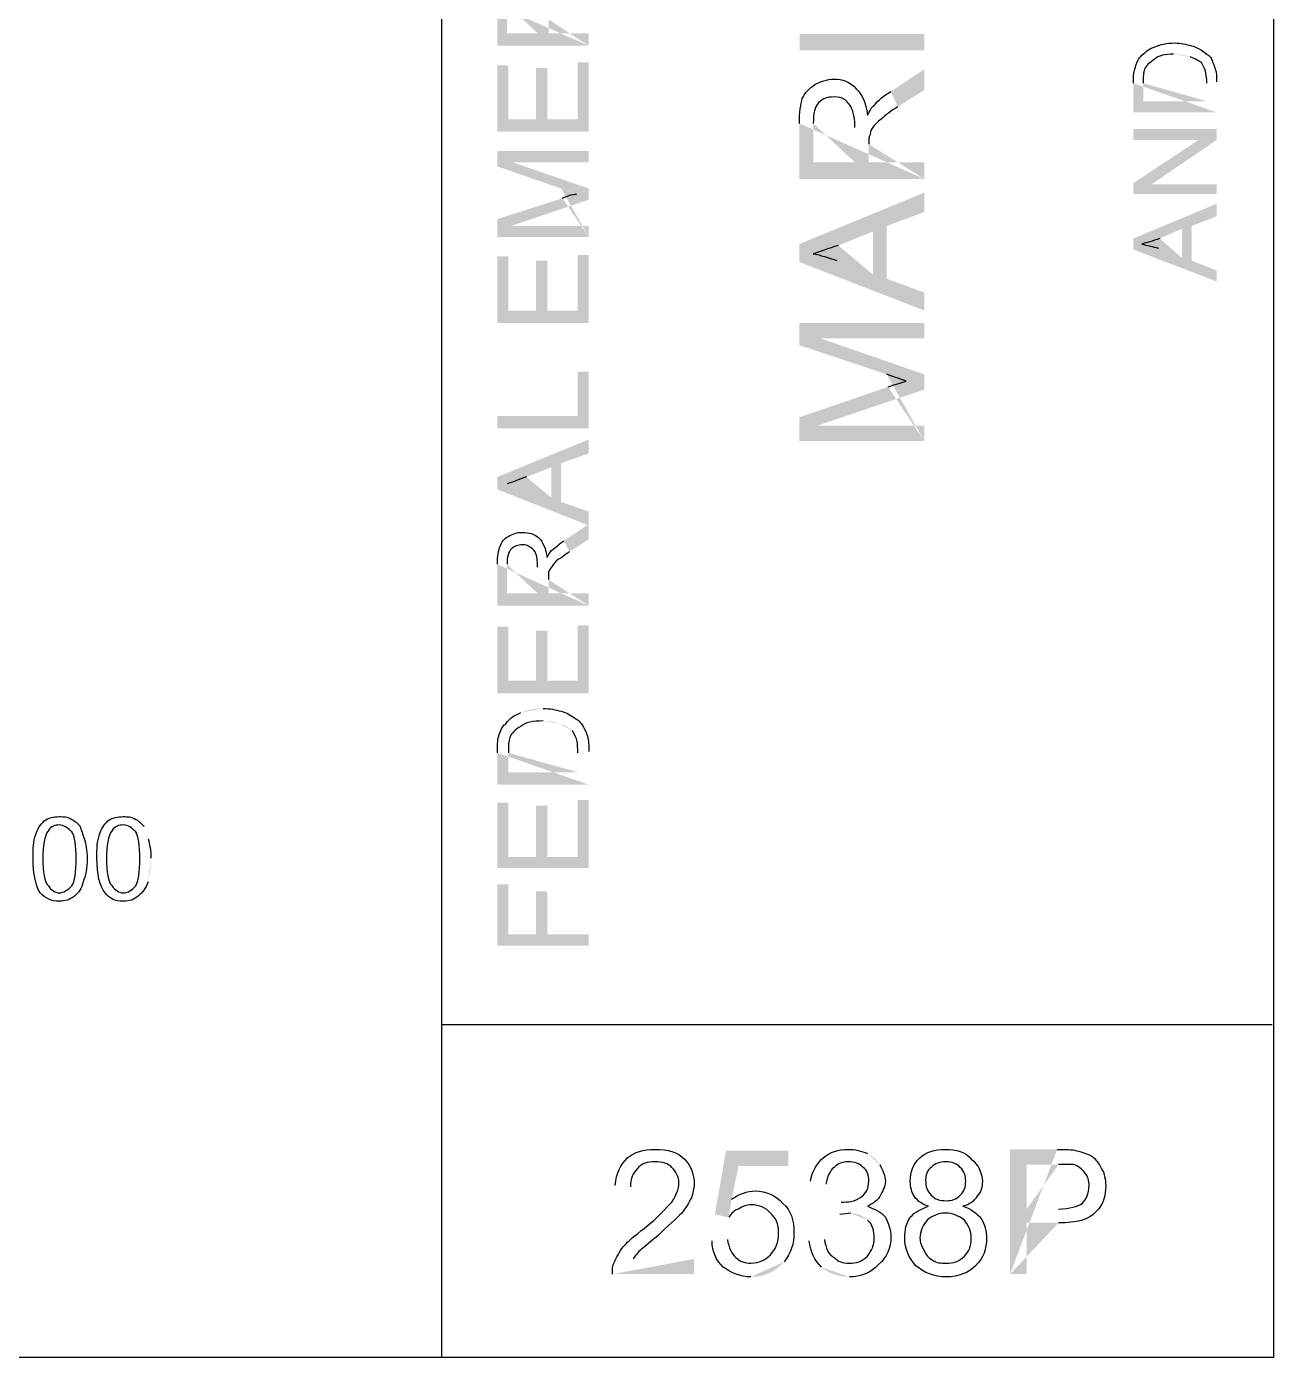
# Model space of a CAD drawing. Header units: feet. Extents: x -88.4 to -52.7, y -30 to -2.4.
# Drawn here: x -54.986 to -53.485, y -12.463 to -10.861 of the extents above; entities that cross this region are included whole.
import ezdxf

# ---------------------------------------------------------------- set-up
doc = ezdxf.new("R2010")
doc.units = ezdxf.units.FT
doc.header["$LTSCALE"] = 0.3
doc.header["$MEASUREMENT"] = 0
doc.layers.add('PDF_Geometry', color=7, linetype='Continuous')
doc.layers.add('PDF_Solid Fills', color=7, linetype='Continuous')

msp = doc.modelspace()

# ---------------------------------------------------------------- hatches: boundary and pattern name
at = {"layer": 'PDF_Solid Fills', "transparency": 33554559}
h = msp.add_hatch(color=256, dxfattribs=at)
h.paths.add_polyline_path([(-54.3095, -10.8842), (-54.4196, -10.8842), (-54.4196, -10.8357)], flags=0)
h.paths.add_polyline_path([(-54.3696, -10.8039, 0.204455), (-54.3896, -10.7956)], flags=0)
h.paths.add_polyline_path([(-54.3395, -10.8056), (-54.3095, -10.7873), (-54.3095, -10.8056), (-54.3329, -10.8191)], flags=0)
h.paths.add_polyline_path([(-54.358, -10.8524), (-54.358, -10.8691), (-54.3095, -10.8691), (-54.3095, -10.8842)], flags=0)
h.paths.add_polyline_path([(-54.3713, -10.8691), (-54.3713, -10.8374)], flags=0)
h.paths.add_polyline_path([(-54.408, -10.8341), (-54.408, -10.8691), (-54.3713, -10.8691)], flags=0)
h = msp.add_hatch(color=256, dxfattribs=at)
h.paths.add_polyline_path([(-53.5538, -10.9643), (-53.6539, -10.9643), (-53.6539, -10.9292)], flags=0)
h.paths.add_polyline_path([(-53.5538, -10.9275), (-53.5538, -10.9643)], flags=0)
h.paths.add_polyline_path([(-53.5655, -10.9509), (-53.5655, -10.9292)], flags=0)
h.paths.add_polyline_path([(-53.5856, -10.8975, 0.082095), (-53.6056, -10.8942)], flags=0)
h.paths.add_polyline_path([(-53.6422, -10.9292), (-53.6422, -10.9509), (-53.5655, -10.9509)], flags=0)
for points in [[(-54.3095, -10.9876), (-54.4196, -10.9876), (-54.4196, -10.9075), (-54.4063, -10.9075), (-54.4063, -10.9726), (-54.373, -10.9726), (-54.373, -10.9108), (-54.3596, -10.9108), (-54.3596, -10.9726), (-54.3229, -10.9726), (-54.3229, -10.9042), (-54.3095, -10.9042)], [(-53.5538, -11.0627), (-53.6539, -11.0627), (-53.6539, -11.0494), (-53.5756, -10.9976), (-53.6539, -10.9976), (-53.6539, -10.9843), (-53.5538, -10.9843), (-53.5538, -10.9976), (-53.6322, -11.051), (-53.5538, -11.051)], [(-54.3095, -11.2179), (-54.4196, -11.2179), (-54.4196, -11.1378), (-54.4063, -11.1378), (-54.4063, -11.2029), (-54.373, -11.2029), (-54.373, -11.1428), (-54.3596, -11.1428), (-54.3596, -11.2029), (-54.3229, -11.2029), (-54.3229, -11.1361), (-54.3095, -11.1361)], [(-54.3095, -11.3448), (-54.4196, -11.3448), (-54.4196, -11.3298), (-54.3229, -11.3298), (-54.3229, -11.2763), (-54.3095, -11.2763)], [(-54.3095, -11.6636), (-54.4196, -11.6636), (-54.4196, -11.5835), (-54.4063, -11.5835), (-54.4063, -11.6486), (-54.373, -11.6486), (-54.373, -11.5885), (-54.3596, -11.5885), (-54.3596, -11.6486), (-54.3229, -11.6486), (-54.3229, -11.5819), (-54.3095, -11.5819)], [(-54.3095, -11.8739), (-54.4196, -11.8739), (-54.4196, -11.7955), (-54.4063, -11.7955), (-54.4063, -11.8606), (-54.373, -11.8606), (-54.373, -11.7988), (-54.3596, -11.7988), (-54.3596, -11.8606), (-54.3229, -11.8606), (-54.3229, -11.7922), (-54.3095, -11.7922)], [(-54.3095, -11.9674), (-54.4196, -11.9674), (-54.4196, -11.8939), (-54.4063, -11.8939), (-54.4063, -11.9541), (-54.373, -11.9541), (-54.373, -11.9023), (-54.3596, -11.9023), (-54.3596, -11.9541), (-54.3095, -11.9541)]]:
    msp.add_hatch(color=256, dxfattribs=at).paths.add_polyline_path(points)
h = msp.add_hatch(color=256, dxfattribs=at)
h.paths.add_polyline_path([(-53.9058, -11.0444), (-54.056, -11.0444), (-54.056, -10.9776)], flags=0)
h.paths.add_polyline_path([(-53.9459, -10.9392), (-53.9058, -10.9125), (-53.9058, -10.9375), (-53.9375, -10.9576)], flags=0)
h.paths.add_polyline_path([(-53.9725, -11.0026), (-53.9725, -11.0244), (-53.9058, -11.0244), (-53.9058, -11.0444)], flags=0)
h.paths.add_polyline_path([(-53.9892, -11.0244), (-53.9892, -10.9826)], flags=0)
h.paths.add_polyline_path([(-54.0393, -10.9776), (-54.0393, -11.0244), (-53.9892, -11.0244)], flags=0)
h = msp.add_hatch(color=256, dxfattribs=at)
h.paths.add_polyline_path([(-54.3095, -11.1145), (-54.4196, -11.1145), (-54.4196, -11.0928), (-54.3412, -11.0677)], flags=0)
h.paths.add_polyline_path([(-54.3429, -11.056, 0.016763), (-54.3245, -11.0627)], flags=0)
h.paths.add_polyline_path([(-54.3429, -11.056), (-54.4196, -11.0294), (-54.4196, -11.0109), (-54.3095, -11.0109), (-54.3095, -11.0244), (-54.4013, -11.0244), (-54.3095, -11.056), (-54.3095, -11.0694), (-54.403, -11.1011), (-54.3095, -11.1011), (-54.3095, -11.1145)], flags=0)
h = msp.add_hatch(color=256, dxfattribs=at)
h.paths.add_polyline_path([(-53.9058, -11.2029), (-54.056, -11.1445), (-54.056, -11.1228), (-53.9058, -11.061), (-53.9058, -11.0844), (-53.9509, -11.1011), (-53.9509, -11.1646), (-53.9058, -11.1812)], flags=0)
h.paths.add_polyline_path([(-53.9675, -11.1596), (-53.9675, -11.1078), (-54.0092, -11.1245)], flags=0)
h.paths.add_polyline_path([(-54.0109, -11.1428), (-53.9675, -11.1596)], flags=0)
h = msp.add_hatch(color=256, dxfattribs=at)
h.paths.add_polyline_path([(-53.5538, -11.1679), (-53.6539, -11.1295), (-53.6539, -11.1161), (-53.5538, -11.0744), (-53.5538, -11.0895), (-53.5839, -11.1011), (-53.5839, -11.1428), (-53.5538, -11.1546)], flags=0)
h.paths.add_polyline_path([(-53.5956, -11.1395), (-53.5956, -11.1045), (-53.6222, -11.1161)], flags=0)
h.paths.add_polyline_path([(-53.6239, -11.1278), (-53.5956, -11.1395)], flags=0)
h = msp.add_hatch(color=256, dxfattribs=at)
h.paths.add_polyline_path([(-53.9058, -11.3599), (-54.056, -11.3599), (-54.056, -11.3314), (-53.9492, -11.2948)], flags=0)
h.paths.add_polyline_path([(-53.9509, -11.2797), (-54.056, -11.2447), (-54.056, -11.2179), (-53.9058, -11.2179), (-53.9058, -11.2363), (-54.031, -11.2363), (-53.9058, -11.2797), (-53.9058, -11.2981), (-54.0343, -11.3414), (-53.9058, -11.3414), (-53.9058, -11.3599)], flags=0)
h = msp.add_hatch(color=256, dxfattribs=at)
h.paths.add_polyline_path([(-54.3095, -11.4617), (-54.4196, -11.4182), (-54.4196, -11.4032), (-54.3095, -11.3581), (-54.3095, -11.3749), (-54.3429, -11.3866), (-54.3429, -11.4333), (-54.3095, -11.445)], flags=0)
h.paths.add_polyline_path([(-54.3545, -11.4283), (-54.3545, -11.3916), (-54.3846, -11.4032)], flags=0)
h.paths.add_polyline_path([(-54.408, -11.4116, 0.012678), (-54.3863, -11.4166)], flags=0)
h.paths.add_polyline_path([(-54.3863, -11.4166), (-54.3545, -11.4283)], flags=0)
h = msp.add_hatch(color=256, dxfattribs=at)
h.paths.add_polyline_path([(-54.3095, -11.5584), (-54.4196, -11.5584), (-54.4196, -11.5084)], flags=0)
h.paths.add_polyline_path([(-54.3395, -11.48), (-54.3095, -11.46), (-54.3095, -11.4783), (-54.3329, -11.4933)], flags=0)
h.paths.add_polyline_path([(-54.358, -11.5268), (-54.358, -11.5434), (-54.3095, -11.5434), (-54.3095, -11.5584)], flags=0)
h.paths.add_polyline_path([(-54.3713, -11.5434), (-54.3713, -11.5118)], flags=0)
h.paths.add_polyline_path([(-54.408, -11.5084), (-54.408, -11.5434), (-54.3713, -11.5434)], flags=0)
h = msp.add_hatch(color=256, dxfattribs=at)
h.paths.add_polyline_path([(-54.3095, -11.7738), (-54.4196, -11.7738), (-54.4196, -11.7354)], flags=0)
h.paths.add_polyline_path([(-54.3646, -11.682, 0.099135), (-54.3913, -11.687)], flags=0)
h.paths.add_polyline_path([(-54.3095, -11.7337), (-54.3095, -11.7738)], flags=0)
h.paths.add_polyline_path([(-54.3229, -11.7587), (-54.3229, -11.7354)], flags=0)
h.paths.add_polyline_path([(-54.3295, -11.7087, 0.13556), (-54.3445, -11.7004)], flags=0)
h.paths.add_polyline_path([(-54.3445, -11.7004, 0.086599), (-54.3646, -11.697)], flags=0)
h.paths.add_polyline_path([(-54.4063, -11.7354), (-54.4063, -11.7587), (-54.3229, -11.7587)], flags=0)
h = msp.add_hatch(color=256, dxfattribs=at)
h.paths.add_polyline_path([(-54.8399, -11.8389, 0.001543), (-54.8449, -11.8238)], flags=0)
h.paths.add_polyline_path([(-54.8399, -11.8906, 0.059811), (-54.8366, -11.8623)], flags=0)
h = msp.add_hatch(color=256, dxfattribs=at)
h.paths.add_polyline_path([(-54.1611, -12.323), (-54.1427, -12.3213)], flags=0)
h.paths.add_polyline_path([(-54.1411, -12.2946), (-54.1577, -12.2912), (-54.1444, -12.2145), (-54.0693, -12.2145), (-54.0693, -12.2328), (-54.1293, -12.2328), (-54.1377, -12.2729)], flags=0)
h.paths.add_polyline_path([(-54.1143, -12.3663, 0.228211), (-54.0743, -12.348)], flags=0)
h = msp.add_hatch(color=256, dxfattribs=at)
h.paths.add_polyline_path([(-54.0443, -12.323), (-54.026, -12.3213)], flags=0)
h.paths.add_polyline_path([(-53.9742, -12.2979, 0.204455), (-53.9942, -12.2896)], flags=0)
h.paths.add_polyline_path([(-54.0075, -12.2912), (-54.0059, -12.2762)], flags=0)
h.paths.add_polyline_path([(-54.0243, -12.2546), (-54.0426, -12.2512)], flags=0)
h.paths.add_polyline_path([(-53.9592, -12.2311, 0.129651), (-53.9742, -12.2178)], flags=0)
h.paths.add_polyline_path([(-54.0293, -12.3547, 0.168657), (-53.9959, -12.3663)], flags=0)
h = msp.add_hatch(color=256, dxfattribs=at)
h.paths.add_polyline_path([(-53.8024, -12.363), (-53.8024, -12.2128), (-53.7457, -12.2128)], flags=0)
h.paths.add_polyline_path([(-53.744, -12.3012), (-53.7823, -12.3012), (-53.7823, -12.363), (-53.8024, -12.363)], flags=0)
h.paths.add_polyline_path([(-53.7823, -12.2846), (-53.744, -12.2846)], flags=0)
h.paths.add_polyline_path([(-53.744, -12.2311), (-53.7823, -12.2311), (-53.7823, -12.2846)], flags=0)
h = msp.add_hatch(color=256, dxfattribs=at)
h.paths.add_polyline_path([(-54.1827, -12.3447), (-54.1827, -12.363), (-54.2812, -12.363)], flags=0)
h.paths.add_polyline_path([(-54.2595, -12.2579), (-54.2779, -12.2562)], flags=0)
h.paths.add_polyline_path([(-54.2562, -12.3447), (-54.1827, -12.3447)], flags=0)

# ---------------------------------------------------------------- linework, layer by layer
at = {"layer": 'PDF_Geometry', "lineweight": 25}
msp.add_lwpolyline([(-68.9998, -12.4632), (-68.9998, -2.4479), (-53.4855, -2.4479), (-53.4855, -12.4632)], close=True, dxfattribs=at)
for points in [[(-54.4864, -12.4632), (-54.4864, -2.4479)], [(-54.4864, -12.0626), (-53.4871, -12.0626)]]:
    msp.add_lwpolyline(points, dxfattribs=at)
msp.add_lwpolyline([(-54.9167, -11.8389, 0.001543), (-54.9217, -11.8238)], format="xyb", dxfattribs=at)
for points in [[(-53.6456, -10.8975), (-53.6406, -10.8925), (-53.6356, -10.8875), (-53.6289, -10.8858)], [(-53.6289, -10.8858), (-53.6222, -10.8825), (-53.6139, -10.8808), (-53.6039, -10.8808)], [(-53.6056, -10.8942), (-53.6156, -10.8942), (-53.6239, -10.8958), (-53.6289, -10.9008)], [(-53.6039, -10.8808), (-53.5972, -10.8808), (-53.5906, -10.8825), (-53.5839, -10.8842)], [(-53.5839, -10.8842), (-53.5789, -10.8858), (-53.5739, -10.8875), (-53.5705, -10.8908)], [(-53.5705, -10.8908), (-53.5655, -10.8942), (-53.5621, -10.8958), (-53.5605, -10.8992)], [(-53.6522, -10.9125), (-53.6506, -10.9058), (-53.6489, -10.9008), (-53.6456, -10.8975)], [(-53.6289, -10.9008), (-53.6339, -10.9042), (-53.6389, -10.9075), (-53.6406, -10.9125)], [(-53.5721, -10.9042), (-53.5756, -10.9025), (-53.5806, -10.8992), (-53.5856, -10.8975)], [(-53.5671, -10.9142), (-53.5688, -10.9108), (-53.5705, -10.9075), (-53.5721, -10.9042)], [(-53.5605, -10.8992), (-53.5588, -10.9025), (-53.5571, -10.9075), (-53.5555, -10.9125)], [(-54.0376, -10.9308), (-54.031, -10.9275), (-54.0226, -10.9242), (-54.0142, -10.9242)], [(-54.0142, -10.9242), (-54.0042, -10.9242), (-53.9959, -10.9275), (-53.9875, -10.9358)], [(-53.6539, -10.9292), (-53.6539, -10.9225), (-53.6539, -10.9158), (-53.6522, -10.9125)], [(-53.6406, -10.9125), (-53.6422, -10.9158), (-53.6422, -10.9225), (-53.6422, -10.9292)], [(-53.5655, -10.9292), (-53.5655, -10.9225), (-53.5671, -10.9175), (-53.5671, -10.9142)], [(-53.5555, -10.9125), (-53.5538, -10.9158), (-53.5538, -10.9225), (-53.5538, -10.9275)], [(-54.0526, -10.9475), (-54.0493, -10.9408), (-54.0443, -10.9358), (-54.0376, -10.9308)], [(-53.9875, -10.9358), (-53.9809, -10.9425), (-53.9759, -10.9526), (-53.9742, -10.9676)], [(-53.9659, -10.9559), (-53.9609, -10.9493), (-53.9542, -10.9442), (-53.9459, -10.9392)], [(-54.056, -10.9776), (-54.056, -10.9643), (-54.0543, -10.9543), (-54.0526, -10.9475)], [(-54.0326, -10.9526), (-54.0376, -10.9576), (-54.0393, -10.9659), (-54.0393, -10.9776)], [(-54.0142, -10.9458), (-54.0226, -10.9458), (-54.0276, -10.9475), (-54.0326, -10.9526)], [(-54.0009, -10.9493), (-54.0059, -10.9458), (-54.0092, -10.9458), (-54.0142, -10.9458)], [(-53.9925, -10.9609), (-53.9942, -10.9559), (-53.9975, -10.9526), (-54.0009, -10.9493)], [(-53.9742, -10.9676), (-53.9709, -10.9626), (-53.9692, -10.9576), (-53.9659, -10.9559)], [(-53.9375, -10.9576), (-53.9459, -10.9626), (-53.9525, -10.9676), (-53.9575, -10.9726)], [(-53.9892, -10.9826), (-53.9892, -10.9726), (-53.9909, -10.9659), (-53.9925, -10.9609)], [(-53.9575, -10.9726), (-53.9625, -10.9759), (-53.9659, -10.9793), (-53.9675, -10.9826)], [(-53.9675, -10.9826), (-53.9692, -10.9843), (-53.9709, -10.9876), (-53.9709, -10.9909)], [(-53.9709, -10.9909), (-53.9725, -10.9926), (-53.9725, -10.9976), (-53.9725, -11.0026)], [(-54.3412, -11.0677), (-54.3345, -11.0644), (-54.3295, -11.0627), (-54.3245, -11.0627)], [(-53.6222, -11.1161), (-53.6306, -11.1195), (-53.6389, -11.1211), (-53.6439, -11.1228)], [(-54.0092, -11.1245), (-54.021, -11.1278), (-54.0326, -11.1328), (-54.0393, -11.1345)], [(-54.0393, -11.1345), (-54.031, -11.1361), (-54.021, -11.1395), (-54.0109, -11.1428)], [(-53.6439, -11.1228), (-53.6372, -11.1245), (-53.6306, -11.1261), (-53.6239, -11.1278)], [(-53.9275, -11.288), (-53.9325, -11.2863), (-53.9409, -11.283), (-53.9509, -11.2797)], [(-53.9492, -11.2948), (-53.9392, -11.2914), (-53.9325, -11.2897), (-53.9275, -11.288)], [(-54.3846, -11.4032), (-54.3946, -11.4066), (-54.4013, -11.4099), (-54.408, -11.4116)], [(-54.4063, -11.475), (-54.4013, -11.4717), (-54.3963, -11.47), (-54.3896, -11.47)], [(-54.3896, -11.47), (-54.3813, -11.47), (-54.3746, -11.4717), (-54.3696, -11.4767)], [(-54.4196, -11.5084), (-54.4196, -11.4984), (-54.418, -11.4917), (-54.4163, -11.4867)], [(-54.4163, -11.4867), (-54.4146, -11.4817), (-54.4113, -11.4767), (-54.4063, -11.475)], [(-54.3896, -11.485), (-54.3946, -11.485), (-54.3996, -11.4867), (-54.403, -11.49)], [(-54.3796, -11.4883), (-54.383, -11.485), (-54.3863, -11.485), (-54.3896, -11.485)], [(-54.3696, -11.4767), (-54.3646, -11.4817), (-54.3613, -11.49), (-54.3596, -11.5001)], [(-54.3545, -11.4917), (-54.3495, -11.4883), (-54.3445, -11.4833), (-54.3395, -11.48)], [(-54.403, -11.49), (-54.4063, -11.4933), (-54.408, -11.5001), (-54.408, -11.5084)], [(-54.373, -11.4968), (-54.3746, -11.4917), (-54.3763, -11.49), (-54.3796, -11.4883)], [(-54.3713, -11.5118), (-54.3713, -11.5051), (-54.3713, -11.5001), (-54.373, -11.4968)], [(-54.3596, -11.5001), (-54.358, -11.4968), (-54.3562, -11.4933), (-54.3545, -11.4917)], [(-54.3329, -11.4933), (-54.3395, -11.4984), (-54.3445, -11.5018), (-54.3479, -11.5034)], [(-54.3545, -11.5118), (-54.3562, -11.5134), (-54.358, -11.5168), (-54.358, -11.5184)], [(-54.358, -11.5184), (-54.358, -11.5201), (-54.358, -11.5218), (-54.358, -11.5268)], [(-54.3479, -11.5034), (-54.3512, -11.5068), (-54.3529, -11.5101), (-54.3545, -11.5118)], [(-54.4096, -11.7004), (-54.4046, -11.6936), (-54.3996, -11.6903), (-54.3913, -11.687)], [(-54.3646, -11.682), (-54.3562, -11.682), (-54.3495, -11.6836), (-54.3429, -11.6853)], [(-54.3429, -11.6853), (-54.3362, -11.687), (-54.3312, -11.6903), (-54.3262, -11.6936)], [(-54.3262, -11.6936), (-54.3229, -11.6953), (-54.3195, -11.6986), (-54.3162, -11.7037)], [(-54.418, -11.7154), (-54.4163, -11.7104), (-54.4146, -11.7037), (-54.4096, -11.7004)], [(-54.3913, -11.7037), (-54.398, -11.7071), (-54.403, -11.7121), (-54.4046, -11.7171)], [(-54.3646, -11.697), (-54.3763, -11.697), (-54.3863, -11.6986), (-54.3913, -11.7037)], [(-54.3245, -11.7187), (-54.3262, -11.7137), (-54.3279, -11.7104), (-54.3295, -11.7087)], [(-54.3162, -11.7037), (-54.3145, -11.7071), (-54.3129, -11.7104), (-54.3112, -11.7154)], [(-54.4196, -11.7354), (-54.4196, -11.7271), (-54.4196, -11.7204), (-54.418, -11.7154)], [(-54.4046, -11.7171), (-54.4063, -11.7204), (-54.4063, -11.7271), (-54.4063, -11.7354)], [(-54.3229, -11.7354), (-54.3229, -11.7287), (-54.3229, -11.7221), (-54.3245, -11.7187)], [(-54.3112, -11.7154), (-54.3095, -11.7204), (-54.3095, -11.7271), (-54.3095, -11.7337)], [(-54.9751, -11.8338), (-54.9735, -11.8272), (-54.9701, -11.8222), (-54.9651, -11.8172)], [(-54.9651, -11.8172), (-54.9601, -11.8138), (-54.9535, -11.8122), (-54.9468, -11.8122)], [(-54.9468, -11.8222), (-54.9518, -11.8222), (-54.9568, -11.8238), (-54.9601, -11.8288)], [(-54.9468, -11.8122), (-54.9418, -11.8122), (-54.9368, -11.8122), (-54.9318, -11.8155)], [(-54.9318, -11.8305), (-54.9368, -11.8255), (-54.9418, -11.8222), (-54.9468, -11.8222)], [(-54.9318, -11.8155), (-54.9284, -11.8172), (-54.925, -11.8205), (-54.9217, -11.8238)], [(-54.8984, -11.8338), (-54.8967, -11.8272), (-54.8934, -11.8222), (-54.8884, -11.8172)], [(-54.8884, -11.8172), (-54.8834, -11.8138), (-54.8767, -11.8122), (-54.87, -11.8122)], [(-54.87, -11.8222), (-54.875, -11.8222), (-54.88, -11.8238), (-54.8834, -11.8288)], [(-54.87, -11.8122), (-54.865, -11.8122), (-54.86, -11.8122), (-54.855, -11.8155)], [(-54.855, -11.8305), (-54.86, -11.8255), (-54.8634, -11.8222), (-54.87, -11.8222)], [(-54.855, -11.8155), (-54.8517, -11.8172), (-54.8484, -11.8205), (-54.8449, -11.8238)], [(-54.9785, -11.8623), (-54.9785, -11.8506), (-54.9785, -11.8423), (-54.9751, -11.8338)], [(-54.9601, -11.8288), (-54.9651, -11.8355), (-54.9668, -11.8473), (-54.9668, -11.8623)], [(-54.9267, -11.8623), (-54.9267, -11.8473), (-54.9284, -11.8355), (-54.9318, -11.8305)], [(-54.9167, -11.8389), (-54.915, -11.8456), (-54.9134, -11.8523), (-54.9134, -11.8623)], [(-54.9017, -11.8623), (-54.9017, -11.8506), (-54.9017, -11.8423), (-54.8984, -11.8338)], [(-54.8834, -11.8288), (-54.8884, -11.8355), (-54.89, -11.8473), (-54.89, -11.8623)], [(-54.85, -11.8623), (-54.85, -11.8473), (-54.8517, -11.8355), (-54.855, -11.8305)], [(-54.8399, -11.8389), (-54.8383, -11.8456), (-54.8366, -11.8523), (-54.8366, -11.8623)], [(-54.9701, -11.9039), (-54.9751, -11.8956), (-54.9785, -11.8823), (-54.9785, -11.8623)], [(-54.9668, -11.8623), (-54.9668, -11.8789), (-54.9651, -11.8906), (-54.9601, -11.8956)], [(-54.9318, -11.8956), (-54.9284, -11.8906), (-54.9267, -11.8789), (-54.9267, -11.8623)], [(-54.9134, -11.8623), (-54.9134, -11.8739), (-54.915, -11.8839), (-54.9184, -11.8906)], [(-54.8917, -11.9039), (-54.8984, -11.8956), (-54.9017, -11.8823), (-54.9017, -11.8623)], [(-54.89, -11.8623), (-54.89, -11.8789), (-54.8884, -11.8906), (-54.8834, -11.8956)], [(-54.855, -11.8956), (-54.8517, -11.8906), (-54.85, -11.8789), (-54.85, -11.8623)], [(-54.9601, -11.8956), (-54.9568, -11.9006), (-54.9518, -11.9039), (-54.9468, -11.9039)], [(-54.9468, -11.9039), (-54.9418, -11.9039), (-54.9368, -11.9006), (-54.9318, -11.8956)], [(-54.9184, -11.8906), (-54.92, -11.8989), (-54.9234, -11.9039), (-54.9284, -11.9074)], [(-54.8834, -11.8956), (-54.88, -11.9006), (-54.875, -11.9039), (-54.87, -11.9039)], [(-54.87, -11.9039), (-54.8634, -11.9039), (-54.86, -11.9006), (-54.855, -11.8956)], [(-54.8399, -11.8906), (-54.8433, -11.8989), (-54.8466, -11.9039), (-54.8517, -11.9074)], [(-54.9468, -11.9141), (-54.9568, -11.9141), (-54.9635, -11.9107), (-54.9701, -11.9039)], [(-54.9284, -11.9074), (-54.9335, -11.9124), (-54.9401, -11.9141), (-54.9468, -11.9141)], [(-54.87, -11.9141), (-54.88, -11.9141), (-54.8867, -11.9107), (-54.8917, -11.9039)], [(-54.8517, -11.9074), (-54.8567, -11.9124), (-54.8617, -11.9141), (-54.87, -11.9141)], [(-54.2779, -12.2562), (-54.2762, -12.2411), (-54.2712, -12.2311), (-54.2629, -12.2228)], [(-54.2629, -12.2228), (-54.2545, -12.2161), (-54.2444, -12.2128), (-54.2294, -12.2128)], [(-54.2294, -12.2128), (-54.2144, -12.2128), (-54.2027, -12.2161), (-54.1944, -12.2245)], [(-54.0426, -12.2512), (-54.041, -12.2395), (-54.0343, -12.2295), (-54.0276, -12.2228)], [(-54.0276, -12.2228), (-54.0192, -12.2161), (-54.0092, -12.2128), (-53.9975, -12.2128)], [(-53.9975, -12.2128), (-53.9892, -12.2128), (-53.9809, -12.2145), (-53.9742, -12.2178)], [(-53.9225, -12.2512), (-53.9225, -12.2395), (-53.9192, -12.2311), (-53.9109, -12.2228)], [(-53.9109, -12.2228), (-53.9041, -12.2161), (-53.8924, -12.2128), (-53.8808, -12.2128)], [(-53.8808, -12.2128), (-53.8674, -12.2128), (-53.8558, -12.2161), (-53.8491, -12.2245)], [(-53.7457, -12.2128), (-53.7357, -12.2128), (-53.7273, -12.2128), (-53.7223, -12.2145)], [(-53.7223, -12.2145), (-53.7157, -12.2161), (-53.709, -12.2178), (-53.704, -12.2211)], [(-53.704, -12.2211), (-53.699, -12.2245), (-53.6957, -12.2295), (-53.6923, -12.2361)], [(-54.2512, -12.2361), (-54.2562, -12.2411), (-54.2595, -12.2479), (-54.2595, -12.2579)], [(-54.2294, -12.2278), (-54.2394, -12.2278), (-54.2462, -12.2295), (-54.2512, -12.2361)], [(-54.2094, -12.2345), (-54.2144, -12.2295), (-54.2211, -12.2278), (-54.2294, -12.2278)], [(-54.2011, -12.2529), (-54.2011, -12.2462), (-54.2044, -12.2395), (-54.2094, -12.2345)], [(-54.1944, -12.2245), (-54.1861, -12.2328), (-54.1827, -12.2428), (-54.1827, -12.2546)], [(-54.0142, -12.2345), (-54.0192, -12.2378), (-54.0226, -12.2462), (-54.0243, -12.2546)], [(-53.9975, -12.2278), (-54.0042, -12.2278), (-54.0092, -12.2295), (-54.0142, -12.2345)], [(-53.9792, -12.2345), (-53.9842, -12.2295), (-53.9892, -12.2278), (-53.9975, -12.2278)], [(-53.9725, -12.2512), (-53.9725, -12.2445), (-53.9742, -12.2378), (-53.9792, -12.2345)], [(-53.9592, -12.2311), (-53.9559, -12.2378), (-53.9525, -12.2445), (-53.9525, -12.2512)], [(-53.8974, -12.2345), (-53.9024, -12.2378), (-53.9041, -12.2445), (-53.9041, -12.2496)], [(-53.8791, -12.2278), (-53.8874, -12.2278), (-53.8924, -12.2295), (-53.8974, -12.2345)], [(-53.8624, -12.2345), (-53.8674, -12.2295), (-53.8724, -12.2278), (-53.8791, -12.2278)], [(-53.8558, -12.2512), (-53.8558, -12.2445), (-53.8574, -12.2395), (-53.8624, -12.2345)], [(-53.8491, -12.2245), (-53.8408, -12.2311), (-53.8358, -12.2411), (-53.8358, -12.2512)], [(-53.7257, -12.2311), (-53.729, -12.2311), (-53.734, -12.2311), (-53.744, -12.2311)], [(-53.7123, -12.2411), (-53.7157, -12.2361), (-53.7207, -12.2328), (-53.7257, -12.2311)], [(-53.6923, -12.2361), (-53.689, -12.2411), (-53.6873, -12.2496), (-53.6873, -12.2562)], [(-54.2094, -12.2762), (-54.2044, -12.2679), (-54.2011, -12.2612), (-54.2011, -12.2529)], [(-54.1827, -12.2546), (-54.1827, -12.2596), (-54.1844, -12.2662), (-54.1861, -12.2712)], [(-53.9809, -12.2696), (-53.9759, -12.2662), (-53.9725, -12.2596), (-53.9725, -12.2512)], [(-53.9525, -12.2512), (-53.9525, -12.2579), (-53.9559, -12.2629), (-53.9592, -12.2696)], [(-53.9175, -12.2696), (-53.9209, -12.2646), (-53.9225, -12.2579), (-53.9225, -12.2512)], [(-53.9041, -12.2496), (-53.9041, -12.2579), (-53.9024, -12.2629), (-53.8974, -12.2679)], [(-53.8624, -12.2679), (-53.8574, -12.2629), (-53.8558, -12.2579), (-53.8558, -12.2512)], [(-53.8358, -12.2512), (-53.8358, -12.2579), (-53.8374, -12.2646), (-53.8424, -12.2696)], [(-53.7157, -12.2779), (-53.7107, -12.2729), (-53.7073, -12.2662), (-53.7073, -12.2562)], [(-53.7073, -12.2562), (-53.7073, -12.2512), (-53.709, -12.2445), (-53.7123, -12.2411)], [(-53.6873, -12.2562), (-53.6873, -12.2696), (-53.6907, -12.2796), (-53.699, -12.2879)], [(-54.1861, -12.2712), (-54.1894, -12.2779), (-54.1927, -12.2829), (-54.1977, -12.2896)], [(-54.1377, -12.2729), (-54.1276, -12.2662), (-54.1193, -12.2629), (-54.1093, -12.2629)], [(-54.1093, -12.2629), (-54.096, -12.2629), (-54.0843, -12.2679), (-54.076, -12.2779)], [(-54.0025, -12.2762), (-53.9942, -12.2762), (-53.9875, -12.2746), (-53.9809, -12.2696)], [(-53.9592, -12.2696), (-53.9625, -12.2746), (-53.9675, -12.2779), (-53.9742, -12.2812)], [(-53.9008, -12.2812), (-53.9074, -12.2796), (-53.9142, -12.2746), (-53.9175, -12.2696)], [(-53.8974, -12.2679), (-53.8924, -12.2729), (-53.8874, -12.2746), (-53.8791, -12.2746)], [(-53.8791, -12.2746), (-53.8724, -12.2746), (-53.8674, -12.2729), (-53.8624, -12.2679)], [(-53.8424, -12.2696), (-53.8458, -12.2746), (-53.8508, -12.2796), (-53.8591, -12.2812)], [(-54.2427, -12.3079), (-54.2261, -12.2946), (-54.2161, -12.2829), (-54.2094, -12.2762)], [(-54.1293, -12.2846), (-54.1344, -12.2862), (-54.1377, -12.2896), (-54.1411, -12.2946)], [(-54.1143, -12.2796), (-54.1193, -12.2796), (-54.1243, -12.2812), (-54.1293, -12.2846)], [(-54.091, -12.2896), (-54.096, -12.2829), (-54.1043, -12.2796), (-54.1143, -12.2796)], [(-54.076, -12.2779), (-54.066, -12.2862), (-54.0626, -12.2979), (-54.0626, -12.3129)], [(-54.0059, -12.2762), (-54.0042, -12.2762), (-54.0042, -12.2762), (-54.0025, -12.2762)], [(-53.9742, -12.2812), (-53.9659, -12.2846), (-53.9575, -12.2879), (-53.9525, -12.2946)], [(-53.9225, -12.2946), (-53.9175, -12.2879), (-53.9092, -12.2846), (-53.9008, -12.2812)], [(-53.8591, -12.2812), (-53.8491, -12.2846), (-53.8424, -12.2896), (-53.8374, -12.2962)], [(-53.744, -12.2846), (-53.7307, -12.2846), (-53.7207, -12.2812), (-53.7157, -12.2779)], [(-53.699, -12.2879), (-53.7073, -12.2979), (-53.7223, -12.3012), (-53.744, -12.3012)], [(-54.1977, -12.2896), (-54.2044, -12.2962), (-54.2144, -12.3046), (-54.2261, -12.3163)], [(-54.081, -12.3129), (-54.081, -12.3029), (-54.0843, -12.2946), (-54.091, -12.2896)], [(-53.9942, -12.2896), (-53.9975, -12.2896), (-54.0025, -12.2912), (-54.0075, -12.2912)], [(-53.9659, -12.3197), (-53.9659, -12.3112), (-53.9675, -12.3029), (-53.9742, -12.2979)], [(-53.9525, -12.2946), (-53.9492, -12.3012), (-53.9459, -12.3096), (-53.9459, -12.318)], [(-53.9292, -12.3197), (-53.9292, -12.3096), (-53.9275, -12.3012), (-53.9225, -12.2946)], [(-53.9024, -12.2979), (-53.9074, -12.3046), (-53.9109, -12.3112), (-53.9109, -12.3197)], [(-53.8808, -12.2896), (-53.8891, -12.2896), (-53.8958, -12.2929), (-53.9024, -12.2979)], [(-53.8574, -12.2979), (-53.8641, -12.2929), (-53.8708, -12.2896), (-53.8808, -12.2896)], [(-53.8491, -12.3197), (-53.8491, -12.3112), (-53.8524, -12.3046), (-53.8574, -12.2979)], [(-53.8374, -12.2962), (-53.8324, -12.3029), (-53.8308, -12.3112), (-53.8308, -12.3197)], [(-54.2679, -12.3297), (-54.2612, -12.323), (-54.2545, -12.3163), (-54.2427, -12.3079)], [(-54.2261, -12.3163), (-54.2377, -12.3263), (-54.2444, -12.3313), (-54.2479, -12.3347)], [(-54.091, -12.3397), (-54.0843, -12.333), (-54.081, -12.3247), (-54.081, -12.3129)], [(-54.0626, -12.3129), (-54.0626, -12.3263), (-54.066, -12.338), (-54.0743, -12.348)], [(-53.9742, -12.3413), (-53.9692, -12.3347), (-53.9659, -12.328), (-53.9659, -12.3197)], [(-53.9459, -12.318), (-53.9459, -12.3313), (-53.9509, -12.343), (-53.9609, -12.3513)], [(-53.9159, -12.353), (-53.9242, -12.343), (-53.9292, -12.333), (-53.9292, -12.3197)], [(-53.9109, -12.3197), (-53.9109, -12.3247), (-53.9092, -12.3297), (-53.9058, -12.3347)], [(-53.8574, -12.3413), (-53.8524, -12.3363), (-53.8491, -12.3297), (-53.8491, -12.3197)], [(-53.8308, -12.3197), (-53.8308, -12.333), (-53.8341, -12.343), (-53.8441, -12.353)], [(-54.2795, -12.3497), (-54.2762, -12.343), (-54.2729, -12.3363), (-54.2679, -12.3297)], [(-54.2479, -12.3347), (-54.2512, -12.338), (-54.2545, -12.3413), (-54.2562, -12.3447)], [(-54.1477, -12.3547), (-54.1561, -12.3463), (-54.1611, -12.3363), (-54.1611, -12.323)], [(-54.1427, -12.3213), (-54.1411, -12.3313), (-54.1377, -12.338), (-54.1326, -12.343)], [(-54.0293, -12.3547), (-54.0376, -12.3463), (-54.0426, -12.3363), (-54.0443, -12.323)], [(-54.026, -12.3213), (-54.0243, -12.3313), (-54.021, -12.3397), (-54.0142, -12.343)], [(-53.9058, -12.3347), (-53.9041, -12.3397), (-53.9008, -12.343), (-53.8958, -12.3463)], [(-54.2812, -12.363), (-54.2812, -12.358), (-54.2812, -12.3547), (-54.2795, -12.3497)], [(-54.1326, -12.343), (-54.1276, -12.348), (-54.121, -12.3497), (-54.1143, -12.3497)], [(-54.1143, -12.3497), (-54.1043, -12.3497), (-54.0976, -12.3463), (-54.091, -12.3397)], [(-54.0142, -12.343), (-54.0092, -12.348), (-54.0042, -12.3497), (-53.9959, -12.3497)], [(-53.9959, -12.3497), (-53.9875, -12.3497), (-53.9809, -12.348), (-53.9742, -12.3413)], [(-53.9609, -12.3513), (-53.9692, -12.3613), (-53.9825, -12.3663), (-53.9959, -12.3663)], [(-53.8958, -12.3463), (-53.8908, -12.3497), (-53.8858, -12.3497), (-53.8791, -12.3497)], [(-53.8791, -12.3497), (-53.8708, -12.3497), (-53.8641, -12.348), (-53.8574, -12.3413)], [(-54.1143, -12.3663), (-54.1276, -12.3663), (-54.1377, -12.3613), (-54.1477, -12.3547)], [(-53.8791, -12.3663), (-53.8941, -12.3663), (-53.9058, -12.3613), (-53.9159, -12.353)], [(-53.8441, -12.353), (-53.8524, -12.3613), (-53.8641, -12.3663), (-53.8791, -12.3663)]]:
    msp.add_open_spline(points, degree=3, dxfattribs=at)
at = {"layer": 'PDF_Solid Fills', "lineweight": 25, "transparency": 33554559}
msp.add_solid([(-54.0556, -10.8898), (-54.0556, -10.8698), (-53.9056, -10.8898), (-53.9056, -10.8698)], dxfattribs=at)

doc.saveas('drawing.dxf')
